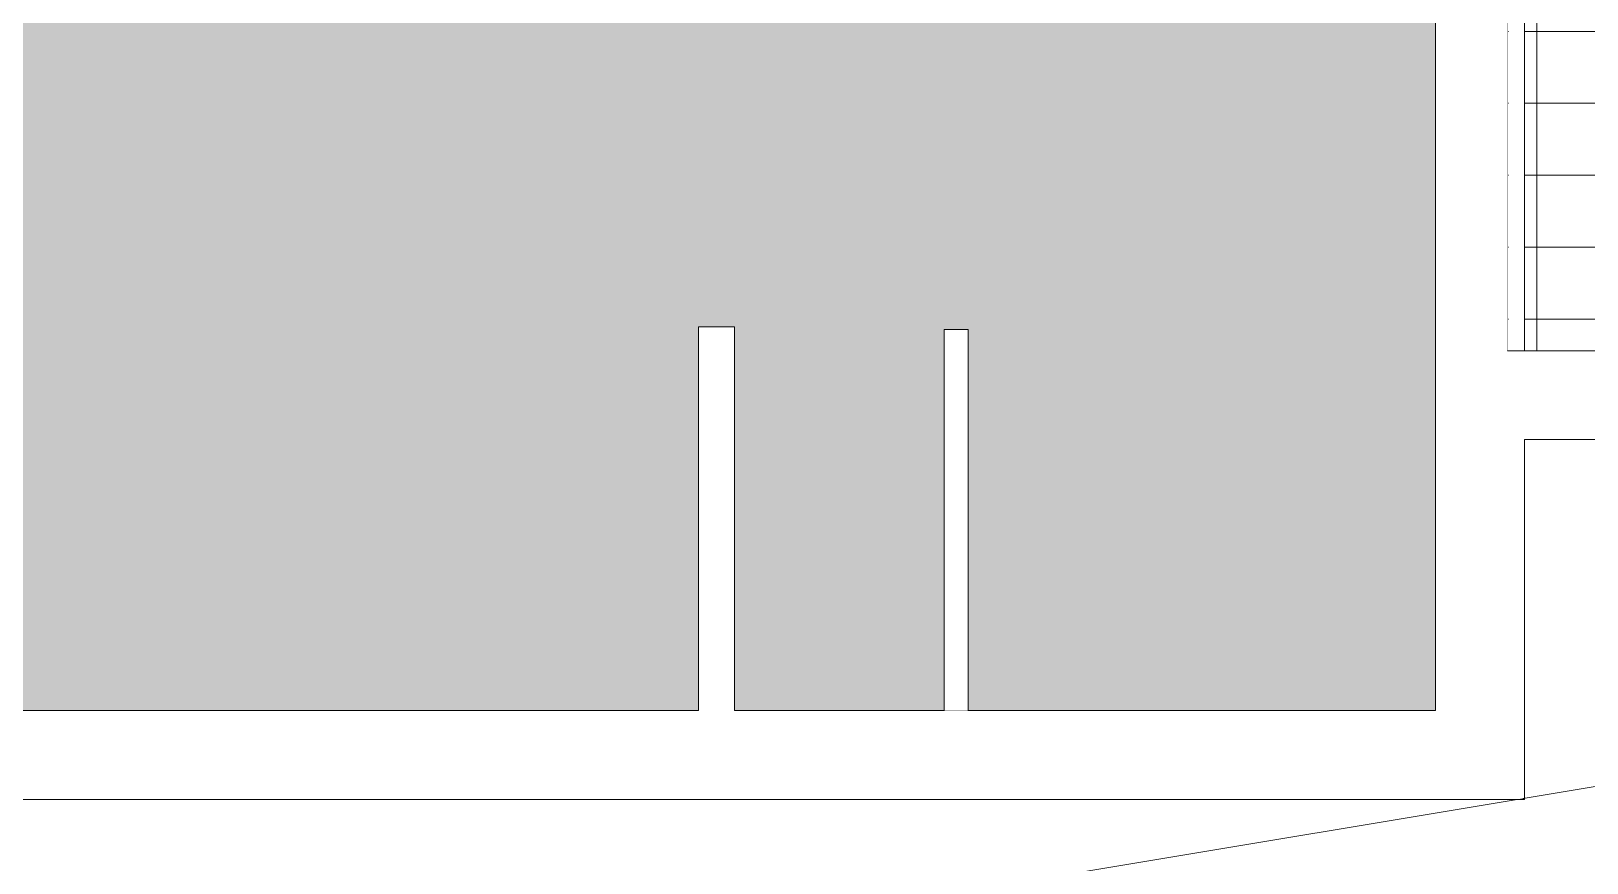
# Model space of a CAD drawing. Header units: millimetres. Extents: x -20794 to 71174, y -103753 to 30644.
# Drawn here: x 29420 to 35909, y -4666 to -1199 of the extents above; entities that cross this region are included whole.
import ezdxf

# ---------------------------------------------------------------- set-up
doc = ezdxf.new("R2010")
doc.units = ezdxf.units.MM
doc.header["$MEASUREMENT"] = 0
doc.set_wipeout_variables(frame=1)
doc.linetypes.add('Wipeout_Contour', pattern=[1000, 0, -1000])
doc.layers.add('2D - Общий_Ном._пера__1', color=7, linetype='Continuous', lineweight=13)
doc.layers.add('Конструктив - Стены Несущие_Ном._пера__1', color=7, linetype='Continuous', lineweight=13)
doc.layers.add('2D - Общий_Ном._пера__102', color=7, linetype='Continuous', lineweight=5, true_color=0xcccccc)
doc.layers.add('2D - Общий_Ном._пера__23', color=7, linetype='Continuous', lineweight=20, true_color=0xff6600)
doc.layers.add('Конструктив - Стены Несущие', color=7, linetype='Continuous')
doc.linetypes.add('Зигзаг', pattern='A,0,[1,Р”Р’Р“ Р“РѕР»СѓР±РёРЅРєР° РґР»СЏ РіРµРѕР»РѕРіРѕРІ1.Shx,S=4.479718,R=0,X=0,Y=-0.141111],-564.444447,0', length=564.444447)

msp = doc.modelspace()

# ---------------------------------------------------------------- hatches: boundary and pattern name
at = {"layer": '2D - Общий_Ном._пера__102', "linetype": 'Continuous', "lineweight": 5, "true_color": 0xcccccc}
h = msp.add_hatch(dxfattribs=at)
h.set_pattern_fill('СЕТКА_300X300', color=254, style=0, pattern_type=2)
h.set_pattern_definition([(0, (0, 0), (0, 300), []), (90, (0, 0), (-300, 0), [])])
h.paths.add_polyline_path([(38028.5, -2531.4), (38028.5, 318.4), (35578.5, 318.4), (35578.5, -2531.4)])
at = {"layer": '2D - Общий_Ном._пера__23', "linetype": 'Continuous', "lineweight": 0, "true_color": 0x3f1900}
msp.add_hatch(color=28, dxfattribs=at).paths.add_polyline_path([(21547.6, 1968.4), (35278.6, 1968.4), (35278.6, 168.4), (35278.6, -4031.5), (26378.2, -4031.5), (26378.6, -2528.9), (23378.8, -2528), (23378.3, -76.4), (21547.6, -76.4)])

# ---------------------------------------------------------------- linework, layer by layer
at = {"layer": '2D - Общий_Ном._пера__1', "color": 7, "linetype": 'Continuous', "lineweight": 13, "flags": 128}
for points in [[(21547.6, 1968.4), (35278.6, 1968.4), (35278.6, 168.4), (35278.6, -4031.5), (26378.2, -4031.5), (26378.6, -2528.9), (23378.8, -2528), (23378.3, -76.4), (21547.6, -76.4)], [(38028.5, -2531.4), (38028.5, 318.4), (35578.5, 318.4), (35578.5, -2531.4)]]:
    msp.add_lwpolyline(points, close=True, dxfattribs=at)

# ---------------------------------------------------------------- wipeouts: each hides what was drawn before it
at = {"color": 254, "linetype": 'Wipeout_Contour', "lineweight": 0, "ltscale": 107751.278534}
msp.add_wipeout([(35643.6, -4396.6), (35648.6, -4401.6), (35648.6, -4396.6)], dxfattribs=at).dxf.layer = 'Конструктив - Стены Несущие'

# ---------------------------------------------------------------- next in the draw order: wipeouts: each hides what was drawn before it
at = {"color": 254, "linetype": 'Wipeout_Contour', "lineweight": 0, "ltscale": 142004.46386}
msp.add_wipeout([(35278.6, -2531.4), (35578.6, -2531.4), (35578.6, 1968.4), (35278.6, 1968.4)], dxfattribs=at).dxf.layer = 'Конструктив - Стены Несущие'
at = {"color": 254, "linetype": 'Wipeout_Contour', "lineweight": 0, "ltscale": 107735.792561}
msp.add_wipeout([(35639.6, -4392.6), (35643.6, -4396.6), (35643.6, -4392.6)], dxfattribs=at).dxf.layer = 'Конструктив - Стены Несущие'

# ---------------------------------------------------------------- next in the draw order: linework, layer by layer
at = {"layer": 'Конструктив - Стены Несущие_Ном._пера__1', "color": 7, "linetype": 'Continuous', "lineweight": 13, "flags": 128}
for points in [[(35278.6, 1968.4), (35278.6, -2531.4)], [(35578.6, -2531.4), (35578.6, 1968.4)]]:
    msp.add_lwpolyline(points, dxfattribs=at)

# ---------------------------------------------------------------- next in the draw order: wipeouts: each hides what was drawn before it
at = {"color": 254, "linetype": 'Wipeout_Contour', "lineweight": 0, "ltscale": 107723.652027}
msp.add_wipeout([(35639.6, -4389.6), (35636.6, -4389.6), (35639.6, -4392.6)], dxfattribs=at).dxf.layer = 'Конструктив - Стены Несущие'

# ---------------------------------------------------------------- next in the draw order: wipeouts: each hides what was drawn before it
at = {"color": 254, "linetype": 'Wipeout_Contour', "lineweight": 0, "ltscale": 107712.382602}
msp.add_wipeout([(35632.6, -4385.6), (35636.6, -4389.6), (35636.6, -4385.6)], dxfattribs=at).dxf.layer = 'Конструктив - Стены Несущие'

# ---------------------------------------------------------------- next in the draw order: wipeouts: each hides what was drawn before it
at = {"color": 254, "linetype": 'Wipeout_Contour', "lineweight": 0, "ltscale": 107642.173516}
msp.add_wipeout([(35582.6, -4335.6), (35632.6, -4385.6), (35632.6, -4335.6)], dxfattribs=at).dxf.layer = 'Конструктив - Стены Несущие'

# ---------------------------------------------------------------- next in the draw order: wipeouts: each hides what was drawn before it
at = {"color": 254, "linetype": 'Wipeout_Contour', "lineweight": 0, "ltscale": 107531.895882}
msp.add_wipeout([(35578.6, -4331.6), (35582.6, -4335.6), (35582.6, -4331.6)], dxfattribs=at).dxf.layer = 'Конструктив - Стены Несущие'
at = {"color": 254, "linetype": 'Wipeout_Contour', "lineweight": 0, "ltscale": 130746.89741}
msp.add_wipeout([(35643.6, -4396.6), (29129.1, -4396.6), (29129.1, -4401.6), (35643.6, -4401.6)], dxfattribs=at).dxf.layer = 'Конструктив - Стены Несущие'

# ---------------------------------------------------------------- next in the draw order: wipeouts: each hides what was drawn before it
at = {"color": 254, "linetype": 'Wipeout_Contour', "lineweight": 0, "ltscale": 107748.043537}
msp.add_wipeout([(35643.6, -4396.6), (35643.6, -4401.6), (35648.6, -4401.6)], dxfattribs=at).dxf.layer = 'Конструктив - Стены Несущие'

# ---------------------------------------------------------------- next in the draw order: wipeouts: each hides what was drawn before it
at = {"color": 254, "linetype": 'Wipeout_Contour', "lineweight": 0, "ltscale": 130736.51197}
msp.add_wipeout([(35639.6, -4392.6), (29129.1, -4392.6), (29129.1, -4396.6), (35639.6, -4396.6)], dxfattribs=at).dxf.layer = 'Конструктив - Стены Несущие'

# ---------------------------------------------------------------- next in the draw order: wipeouts: each hides what was drawn before it
at = {"color": 254, "linetype": 'Wipeout_Contour', "lineweight": 0, "ltscale": 107733.426971}
msp.add_wipeout([(35639.6, -4392.6), (35639.6, -4396.6), (35643.6, -4396.6)], dxfattribs=at).dxf.layer = 'Конструктив - Стены Несущие'

# ---------------------------------------------------------------- next in the draw order: wipeouts: each hides what was drawn before it
at = {"color": 254, "linetype": 'Wipeout_Contour', "lineweight": 0, "ltscale": 130728.656507}
msp.add_wipeout([(35636.6, -4389.6), (29129.1, -4389.6), (29129.1, -4392.6), (35636.6, -4392.6)], dxfattribs=at).dxf.layer = 'Конструктив - Стены Несущие'

# ---------------------------------------------------------------- next in the draw order: wipeouts: each hides what was drawn before it
at = {"color": 254, "linetype": 'Wipeout_Contour', "lineweight": 0, "ltscale": 107722.156191}
msp.add_wipeout([(35636.6, -4389.6), (35636.6, -4392.6), (35639.6, -4392.6)], dxfattribs=at).dxf.layer = 'Конструктив - Стены Несущие'

# ---------------------------------------------------------------- next in the draw order: wipeouts: each hides what was drawn before it
at = {"color": 254, "linetype": 'Wipeout_Contour', "lineweight": 0, "ltscale": 130718.817908}
msp.add_wipeout([(35632.6, -4385.6), (29129.1, -4385.6), (29129.1, -4389.6), (35632.6, -4389.6)], dxfattribs=at).dxf.layer = 'Конструктив - Стены Несущие'

# ---------------------------------------------------------------- next in the draw order: wipeouts: each hides what was drawn before it
at = {"color": 254, "linetype": 'Wipeout_Contour', "lineweight": 0, "ltscale": 130604.998606}
msp.add_wipeout([(35582.6, -4335.6), (29129.1, -4335.6), (29129.1, -4385.6), (35582.6, -4385.6)], dxfattribs=at).dxf.layer = 'Конструктив - Стены Несущие'
at = {"color": 254, "linetype": 'Wipeout_Contour', "lineweight": 0, "ltscale": 107710.016108}
msp.add_wipeout([(35632.6, -4389.6), (35636.6, -4389.6), (35632.6, -4385.6)], dxfattribs=at).dxf.layer = 'Конструктив - Стены Несущие'

# ---------------------------------------------------------------- next in the draw order: wipeouts: each hides what was drawn before it
at = {"color": 254, "linetype": 'Wipeout_Contour', "lineweight": 0, "ltscale": 107599.736171}
msp.add_wipeout([(35582.6, -4335.6), (35582.6, -4385.6), (35632.6, -4385.6)], dxfattribs=at).dxf.layer = 'Конструктив - Стены Несущие'

# ---------------------------------------------------------------- next in the draw order: linework, layer by layer
at = {"layer": 'Конструктив - Стены Несущие_Ном._пера__1', "color": 7, "linetype": 'Continuous', "lineweight": 13, "flags": 128}
for points in [[(29129.1, -4401.6), (35648.6, -4401.6)], [(35648.6, -4401.6), (35648.6, -4396.6)]]:
    msp.add_lwpolyline(points, dxfattribs=at)

# ---------------------------------------------------------------- next in the draw order: wipeouts: each hides what was drawn before it
at = {"color": 254, "linetype": 'Wipeout_Contour', "lineweight": 0, "ltscale": 231415.108511}
msp.add_wipeout([(29129.1, -4331.6), (29129.1, -4335.6), (35578.6, -4335.6), (35578.6, -4331.6), (35278.6, -4331.6), (35278.6, -4331.6), (29429.1, -4331.6)], dxfattribs=at).dxf.layer = 'Конструктив - Стены Несущие'

# ---------------------------------------------------------------- next in the draw order: wipeouts: each hides what was drawn before it
at = {"color": 254, "linetype": 'Wipeout_Contour', "lineweight": 0, "ltscale": 159908.943522}
msp.add_wipeout([(29129.1, -4031.6), (29429.1, -4031.6), (29429.1, -4331.6), (35278.6, -4331.6), (35278.6, -4031.6)], dxfattribs=at).dxf.layer = 'Конструктив - Стены Несущие'
at = {"color": 254, "linetype": 'Wipeout_Contour', "lineweight": 0, "ltscale": 107529.522403}
msp.add_wipeout([(35578.6, -4331.6), (35578.6, -4335.6), (35582.6, -4335.6)], dxfattribs=at).dxf.layer = 'Конструктив - Стены Несущие'
at = {"color": 254, "linetype": 'Wipeout_Contour', "lineweight": 0, "ltscale": 107747.909661}
msp.add_wipeout([(35643.6, -4401.6), (35648.6, -4401.6), (35643.6, -4396.6)], dxfattribs=at).dxf.layer = 'Конструктив - Стены Несущие'

# ---------------------------------------------------------------- next in the draw order: linework, layer by layer
at = {"layer": 'Конструктив - Стены Несущие_Ном._пера__1', "color": 7, "linetype": 'Continuous', "lineweight": 13, "flags": 128}
for points in [[(33228.6, -4031.6), (29129, -4031.6)], [(35278.6, -4031.6), (33328.6, -4031.6)]]:
    msp.add_lwpolyline(points, dxfattribs=at)

# ---------------------------------------------------------------- next in the draw order: wipeouts: each hides what was drawn before it
at = {"color": 254, "linetype": 'Wipeout_Contour', "lineweight": 0, "ltscale": 107733.293078}
msp.add_wipeout([(35639.6, -4396.6), (35643.6, -4396.6), (35639.6, -4392.6)], dxfattribs=at).dxf.layer = 'Конструктив - Стены Несущие'

# ---------------------------------------------------------------- next in the draw order: wipeouts: each hides what was drawn before it
at = {"color": 254, "linetype": 'Wipeout_Contour', "lineweight": 0, "ltscale": 107722.022284}
msp.add_wipeout([(35636.6, -4392.6), (35639.6, -4392.6), (35636.6, -4389.6)], dxfattribs=at).dxf.layer = 'Конструктив - Стены Несущие'

# ---------------------------------------------------------------- next in the draw order: wipeouts: each hides what was drawn before it
at = {"color": 254, "linetype": 'Wipeout_Contour', "lineweight": 0, "ltscale": 107709.882185}
msp.add_wipeout([(35632.6, -4389.6), (35636.6, -4389.6), (35632.6, -4385.6)], dxfattribs=at).dxf.layer = 'Конструктив - Стены Несущие'

# ---------------------------------------------------------------- next in the draw order: wipeouts: each hides what was drawn before it
at = {"color": 254, "linetype": 'Wipeout_Contour', "lineweight": 0, "ltscale": 107599.602083}
msp.add_wipeout([(35582.6, -4335.6), (35582.6, -4385.6), (35632.6, -4385.6)], dxfattribs=at).dxf.layer = 'Конструктив - Стены Несущие'

# ---------------------------------------------------------------- next in the draw order: wipeouts: each hides what was drawn before it
at = {"color": 254, "linetype": 'Wipeout_Contour', "lineweight": 0, "ltscale": 143371.162812}
msp.add_wipeout([(35578.6, -4335.6), (35582.6, -4335.6), (35578.6, -4331.6), (35578.6, -4331.6)], dxfattribs=at).dxf.layer = 'Конструктив - Стены Несущие'
at = {"color": 254, "linetype": 'Wipeout_Contour', "lineweight": 0, "ltscale": 107751.144668}
msp.add_wipeout([(35643.6, -4396.6), (35648.6, -4401.6), (35648.6, -4396.6)], dxfattribs=at).dxf.layer = 'Конструктив - Стены Несущие'

# ---------------------------------------------------------------- next in the draw order: wipeouts: each hides what was drawn before it
at = {"color": 254, "linetype": 'Wipeout_Contour', "lineweight": 0, "ltscale": 143277.172687}
msp.add_wipeout([(35643.6, 2333.4), (35643.6, -4396.6), (35648.6, -4396.6), (35648.6, 2333.4)], dxfattribs=at).dxf.layer = 'Конструктив - Стены Несущие'

# ---------------------------------------------------------------- next in the draw order: wipeouts: each hides what was drawn before it
at = {"color": 254, "linetype": 'Wipeout_Contour', "lineweight": 0, "ltscale": 107735.658674}
msp.add_wipeout([(35643.6, -4392.6), (35639.6, -4392.6), (35643.6, -4396.6)], dxfattribs=at).dxf.layer = 'Конструктив - Стены Несущие'

# ---------------------------------------------------------------- next in the draw order: wipeouts: each hides what was drawn before it
at = {"color": 254, "linetype": 'Wipeout_Contour', "lineweight": 0, "ltscale": 143257.758379}
msp.add_wipeout([(35643.6, 2329.4), (35639.6, 2329.4), (35639.6, -4392.6), (35643.6, -4392.6)], dxfattribs=at).dxf.layer = 'Конструктив - Стены Несущие'

# ---------------------------------------------------------------- next in the draw order: wipeouts: each hides what was drawn before it
at = {"color": 254, "linetype": 'Wipeout_Contour', "lineweight": 0, "ltscale": 107723.518125}
msp.add_wipeout([(35636.6, -4389.6), (35639.6, -4392.6), (35639.6, -4389.6)], dxfattribs=at).dxf.layer = 'Конструктив - Стены Несущие'

# ---------------------------------------------------------------- next in the draw order: wipeouts: each hides what was drawn before it
at = {"color": 254, "linetype": 'Wipeout_Contour', "lineweight": 0, "ltscale": 143242.701096}
msp.add_wipeout([(35636.6, 2326.4), (35636.6, -4389.6), (35639.6, -4389.6), (35639.6, 2326.4)], dxfattribs=at).dxf.layer = 'Конструктив - Стены Несущие'

# ---------------------------------------------------------------- next in the draw order: wipeouts: each hides what was drawn before it
at = {"color": 254, "linetype": 'Wipeout_Contour', "lineweight": 0, "ltscale": 107712.248686}
msp.add_wipeout([(35636.6, -4385.6), (35632.6, -4385.6), (35636.6, -4389.6)], dxfattribs=at).dxf.layer = 'Конструктив - Стены Несущие'

# ---------------------------------------------------------------- next in the draw order: wipeouts: each hides what was drawn before it
at = {"color": 254, "linetype": 'Wipeout_Contour', "lineweight": 0, "ltscale": 143227.270187}
msp.add_wipeout([(35636.6, 2322.4), (35632.6, 2322.4), (35632.6, -4385.6), (35636.6, -4385.6)], dxfattribs=at).dxf.layer = 'Конструктив - Стены Несущие'

# ---------------------------------------------------------------- next in the draw order: wipeouts: each hides what was drawn before it
at = {"color": 254, "linetype": 'Wipeout_Contour', "lineweight": 0, "ltscale": 107642.039537}
msp.add_wipeout([(35582.6, -4335.6), (35632.6, -4385.6), (35632.6, -4335.6)], dxfattribs=at).dxf.layer = 'Конструктив - Стены Несущие'

# ---------------------------------------------------------------- next in the draw order: linework, layer by layer
at = {"layer": 'Конструктив - Стены Несущие_Ном._пера__1', "color": 7, "linetype": 'Continuous', "lineweight": 13, "flags": 128}
msp.add_lwpolyline([(35648.6, -4401.6), (35643.6, -4401.6)], dxfattribs=at)

# ---------------------------------------------------------------- next in the draw order: wipeouts: each hides what was drawn before it
at = {"color": 254, "linetype": 'Wipeout_Contour', "lineweight": 0, "ltscale": 143101.195625}
msp.add_wipeout([(35582.6, 2272.4), (35582.6, -4335.6), (35632.6, -4335.6), (35632.6, 2272.4)], dxfattribs=at).dxf.layer = 'Конструктив - Стены Несущие'

# ---------------------------------------------------------------- next in the draw order: linework, layer by layer
at = {"layer": 'Конструктив - Стены Несущие_Ном._пера__1', "color": 7, "linetype": 'Continuous', "lineweight": 13, "flags": 128}
msp.add_lwpolyline([(35648.6, -4401.6), (35648.6, 2333.4)], dxfattribs=at)

# ---------------------------------------------------------------- next in the draw order: wipeouts: each hides what was drawn before it
at = {"color": 254, "linetype": 'Wipeout_Contour', "lineweight": 0, "ltscale": 284402.084413}
msp.add_wipeout([(35278.6, -4031.6), (35578.6, -4031.6), (35578.6, -2831.4), (35278.6, -2831.4), (35278.6, -2531.4), (35578.6, -2531.4), (35578.6, 1968.4), (35278.6, 1968.4)], dxfattribs=at).dxf.layer = 'Конструктив - Стены Несущие'

# ---------------------------------------------------------------- next in the draw order: linework, layer by layer
at = {"layer": 'Конструктив - Стены Несущие_Ном._пера__1', "color": 7, "linetype": 'Continuous', "lineweight": 13, "flags": 128}
msp.add_lwpolyline([(35278.6, 1968.4), (35278.6, -4031.6)], dxfattribs=at)

# ---------------------------------------------------------------- next in the draw order: wipeouts: each hides what was drawn before it
at = {"color": 254, "linetype": 'Wipeout_Contour', "lineweight": 0, "ltscale": 107289.694848}
msp.add_wipeout([(35643.6, -2901.4), (35648.6, -2901.4), (35643.6, -2896.4)], dxfattribs=at).dxf.layer = 'Конструктив - Стены Несущие'
at = {"color": 254, "linetype": 'Wipeout_Contour', "lineweight": 0, "ltscale": 130746.77485}
msp.add_wipeout([(35643.6, -4396.6), (29129.1, -4396.5), (29129.1, -4401.5), (35643.6, -4401.6)], dxfattribs=at).dxf.layer = 'Конструктив - Стены Несущие'

# ---------------------------------------------------------------- next in the draw order: wipeouts: each hides what was drawn before it
at = {"color": 254, "linetype": 'Wipeout_Contour', "lineweight": 0, "ltscale": 107275.603164}
msp.add_wipeout([(35639.6, -2896.4), (35643.6, -2896.4), (35639.6, -2892.4)], dxfattribs=at).dxf.layer = 'Конструктив - Стены Несущие'
at = {"color": 254, "linetype": 'Wipeout_Contour', "lineweight": 0, "ltscale": 130736.389695}
msp.add_wipeout([(35639.6, -4392.6), (29129.1, -4392.5), (29129.1, -4396.5), (35639.6, -4396.6)], dxfattribs=at).dxf.layer = 'Конструктив - Стены Несущие'

# ---------------------------------------------------------------- next in the draw order: wipeouts: each hides what was drawn before it
at = {"color": 254, "linetype": 'Wipeout_Contour', "lineweight": 0, "ltscale": 107264.7458}
msp.add_wipeout([(35636.6, -2892.4), (35639.6, -2892.4), (35636.6, -2889.4)], dxfattribs=at).dxf.layer = 'Конструктив - Стены Несущие'
at = {"color": 254, "linetype": 'Wipeout_Contour', "lineweight": 0, "ltscale": 130728.534412}
msp.add_wipeout([(35636.6, -4389.6), (29129.1, -4389.5), (29129.1, -4392.5), (35636.6, -4392.6)], dxfattribs=at).dxf.layer = 'Конструктив - Стены Несущие'

# ---------------------------------------------------------------- next in the draw order: wipeouts: each hides what was drawn before it
at = {"color": 254, "linetype": 'Wipeout_Contour', "lineweight": 0, "ltscale": 107252.973555}
msp.add_wipeout([(35632.6, -2889.4), (35636.6, -2889.4), (35632.6, -2885.4)], dxfattribs=at).dxf.layer = 'Конструктив - Стены Несущие'
at = {"color": 254, "linetype": 'Wipeout_Contour', "lineweight": 0, "ltscale": 130718.695809}
msp.add_wipeout([(35632.6, -4385.6), (29129.1, -4385.5), (29129.1, -4389.5), (35632.6, -4389.6)], dxfattribs=at).dxf.layer = 'Конструктив - Стены Несущие'

# ---------------------------------------------------------------- next in the draw order: wipeouts: each hides what was drawn before it
at = {"color": 254, "linetype": 'Wipeout_Contour', "lineweight": 0, "ltscale": 107144.660256}
msp.add_wipeout([(35582.6, -2885.4), (35632.6, -2885.4), (35582.6, -2835.4)], dxfattribs=at).dxf.layer = 'Конструктив - Стены Несущие'
at = {"color": 254, "linetype": 'Wipeout_Contour', "lineweight": 0, "ltscale": 130604.877095}
msp.add_wipeout([(29129.1, -4335.5), (29129.1, -4385.5), (35582.6, -4385.6), (35582.6, -4335.6)], dxfattribs=at).dxf.layer = 'Конструктив - Стены Несущие'

# ---------------------------------------------------------------- next in the draw order: linework, layer by layer
at = {"layer": 'Конструктив - Стены Несущие_Ном._пера__1', "color": 7, "linetype": 'Continuous', "lineweight": 13, "flags": 128}
msp.add_lwpolyline([(29129.1, -4401.5), (35643.6, -4401.6)], dxfattribs=at)

# ---------------------------------------------------------------- next in the draw order: wipeouts: each hides what was drawn before it
at = {"color": 254, "linetype": 'Wipeout_Contour', "lineweight": 0, "ltscale": 107078.518401}
msp.add_wipeout([(35578.6, -2835.4), (35582.6, -2835.4), (35578.6, -2831.4)], dxfattribs=at).dxf.layer = 'Конструктив - Стены Несущие'
at = {"color": 254, "linetype": 'Wipeout_Contour', "lineweight": 0, "ltscale": 107293.195349}
msp.add_wipeout([(35643.6, -2896.4), (35648.6, -2901.4), (35648.6, -2896.4)], dxfattribs=at).dxf.layer = 'Конструктив - Стены Несущие'
at = {"color": 254, "linetype": 'Wipeout_Contour', "lineweight": 0, "ltscale": 261161.499701}
msp.add_wipeout([(29429.1, -4331.6), (29129.1, -4331.6), (29129.1, -4335.5), (35578.6, -4335.6), (35578.6, -4331.6), (35278.6, -4331.6), (35278.6, -4331.6), (29429.1, -4331.5)], dxfattribs=at).dxf.layer = 'Конструктив - Стены Несущие'

# ---------------------------------------------------------------- next in the draw order: wipeouts: each hides what was drawn before it
at = {"color": 254, "linetype": 'Wipeout_Contour', "lineweight": 0, "ltscale": 148538.13691}
msp.add_wipeout([(38393.5, -2896.4), (35648.6, -2896.4), (35648.6, -2901.4), (38393.5, -2901.4)], dxfattribs=at).dxf.layer = 'Конструктив - Стены Несущие'
at = {"color": 254, "linetype": 'Wipeout_Contour', "lineweight": 0, "ltscale": 189315.982728}
msp.add_wipeout([(29129.1, -4031.5), (29129.1, -4031.6), (29429.1, -4031.6), (29429.1, -4331.5), (35278.6, -4331.6), (35278.6, -4031.6)], dxfattribs=at).dxf.layer = 'Конструктив - Стены Несущие'

# ---------------------------------------------------------------- next in the draw order: linework, layer by layer
at = {"layer": 'Конструктив - Стены Несущие_Ном._пера__1', "color": 7, "linetype": 'Continuous', "lineweight": 13, "flags": 128}
for points in [[(32204, -4031.5), (29129.1, -4031.5)], [(35278.6, -4031.6), (32354, -4031.5)]]:
    msp.add_lwpolyline(points, dxfattribs=at)

# ---------------------------------------------------------------- next in the draw order: wipeouts: each hides what was drawn before it
at = {"color": 254, "linetype": 'Wipeout_Contour', "lineweight": 0, "ltscale": 107278.188614}
msp.add_wipeout([(35639.6, -2892.4), (35643.6, -2896.4), (35643.6, -2892.4)], dxfattribs=at).dxf.layer = 'Конструктив - Стены Несущие'

# ---------------------------------------------------------------- next in the draw order: wipeouts: each hides what was drawn before it
at = {"color": 254, "linetype": 'Wipeout_Contour', "lineweight": 0, "ltscale": 129800.696962}
msp.add_wipeout([(32354, -4031.5), (32354, -2431.6), (32204, -2431.6), (32204, -4031.5)], dxfattribs=at).dxf.layer = 'Конструктив - Стены Несущие'
at = {"color": 254, "linetype": 'Wipeout_Contour', "lineweight": 0, "ltscale": 133780.167851}
msp.add_wipeout([(33228.6, -2442.2), (33228.6, -4031.6), (33328.6, -4031.6), (33328.6, -2442.2)], dxfattribs=at).dxf.layer = 'Конструктив - Стены Несущие'
at = {"color": 254, "linetype": 'Wipeout_Contour', "lineweight": 0, "ltscale": 148518.786238}
msp.add_wipeout([(38389.5, -2892.4), (35643.6, -2892.4), (35643.6, -2896.4), (38389.5, -2896.4)], dxfattribs=at).dxf.layer = 'Конструктив - Стены Несущие'

# ---------------------------------------------------------------- next in the draw order: linework, layer by layer
at = {"layer": 'Конструктив - Стены Несущие_Ном._пера__1', "color": 7, "linetype": 'Continuous', "lineweight": 13, "flags": 128}
for points in [[(32354, -2431.6), (32204, -2431.6)], [(32204, -2431.6), (32204, -4031.5)], [(32354, -4031.5), (32354, -2431.6)], [(33228.6, -2442.2), (33228.6, -4031.6)], [(33328.6, -2442.2), (33228.6, -2442.2)], [(33328.6, -4031.6), (33328.6, -2442.2)]]:
    msp.add_lwpolyline(points, dxfattribs=at)

# ---------------------------------------------------------------- next in the draw order: wipeouts: each hides what was drawn before it
at = {"color": 254, "linetype": 'Wipeout_Contour', "lineweight": 0, "ltscale": 107266.415845}
msp.add_wipeout([(35636.6, -2889.4), (35639.6, -2892.4), (35639.6, -2889.4)], dxfattribs=at).dxf.layer = 'Конструктив - Стены Несущие'

# ---------------------------------------------------------------- next in the draw order: wipeouts: each hides what was drawn before it
at = {"color": 254, "linetype": 'Wipeout_Contour', "lineweight": 0, "ltscale": 148503.737094}
msp.add_wipeout([(38386.5, -2889.4), (35639.6, -2889.4), (35639.6, -2892.4), (38386.5, -2892.4)], dxfattribs=at).dxf.layer = 'Конструктив - Стены Несущие'

# ---------------------------------------------------------------- next in the draw order: wipeouts: each hides what was drawn before it
at = {"color": 254, "linetype": 'Wipeout_Contour', "lineweight": 0, "ltscale": 107255.559942}
msp.add_wipeout([(35632.6, -2885.4), (35636.6, -2889.4), (35636.6, -2885.4)], dxfattribs=at).dxf.layer = 'Конструктив - Стены Несущие'

# ---------------------------------------------------------------- next in the draw order: wipeouts: each hides what was drawn before it
at = {"color": 254, "linetype": 'Wipeout_Contour', "lineweight": 0, "ltscale": 148488.688352}
msp.add_wipeout([(38382.5, -2885.4), (35636.6, -2885.4), (35636.6, -2889.4), (38382.5, -2889.4)], dxfattribs=at).dxf.layer = 'Конструктив - Стены Несущие'

# ---------------------------------------------------------------- next in the draw order: wipeouts: each hides what was drawn before it
at = {"color": 254, "linetype": 'Wipeout_Contour', "lineweight": 0, "ltscale": 107189.419205}
msp.add_wipeout([(35582.6, -2835.4), (35632.6, -2885.4), (35632.6, -2835.4)], dxfattribs=at).dxf.layer = 'Конструктив - Стены Несущие'

# ---------------------------------------------------------------- next in the draw order: wipeouts: each hides what was drawn before it
at = {"color": 254, "linetype": 'Wipeout_Contour', "lineweight": 0, "ltscale": 107081.112028}
msp.add_wipeout([(35578.6, -2831.4), (35582.6, -2835.4), (35582.6, -2831.4)], dxfattribs=at).dxf.layer = 'Конструктив - Стены Несущие'
at = {"color": 254, "linetype": 'Wipeout_Contour', "lineweight": 0, "ltscale": 148372.651548}
msp.add_wipeout([(38332.5, -2835.4), (35632.6, -2835.4), (35632.6, -2885.4), (38332.5, -2885.4)], dxfattribs=at).dxf.layer = 'Конструктив - Стены Несущие'

# ---------------------------------------------------------------- next in the draw order: linework, layer by layer
at = {"layer": 'Конструктив - Стены Несущие_Ном._пера__1', "color": 7, "linetype": 'Continuous', "lineweight": 13, "flags": 128}
msp.add_lwpolyline([(35648.6, -2901.4), (38393.5, -2901.4)], dxfattribs=at)

# ---------------------------------------------------------------- next in the draw order: wipeouts: each hides what was drawn before it
at = {"color": 254, "linetype": 'Wipeout_Contour', "lineweight": 0, "ltscale": 148256.654933}
msp.add_wipeout([(38328.5, -2831.4), (35582.6, -2831.4), (35582.6, -2835.4), (38328.5, -2835.4)], dxfattribs=at).dxf.layer = 'Конструктив - Стены Несущие'

# ---------------------------------------------------------------- next in the draw order: wipeouts: each hides what was drawn before it
at = {"color": 254, "linetype": 'Wipeout_Contour', "lineweight": 0, "ltscale": 147606.065031}
msp.add_wipeout([(38028.5, -2531.4), (35578.6, -2531.4), (35578.6, -2831.4), (38028.5, -2831.4)], dxfattribs=at).dxf.layer = 'Конструктив - Стены Несущие'
at = {"color": 254, "linetype": 'Wipeout_Contour', "lineweight": 0, "ltscale": 143360.534589}
msp.add_wipeout([(35643.6, -2901.4), (35643.6, -4396.6), (35648.6, -4396.6), (35648.6, -2901.4)], dxfattribs=at).dxf.layer = 'Конструктив - Стены Несущие'

# ---------------------------------------------------------------- next in the draw order: linework, layer by layer
at = {"layer": 'Конструктив - Стены Несущие_Ном._пера__1', "color": 7, "linetype": 'Continuous', "lineweight": 13, "flags": 128}
msp.add_lwpolyline([(38028.5, -2531.4), (35578.6, -2531.4)], dxfattribs=at)

# ---------------------------------------------------------------- next in the draw order: wipeouts: each hides what was drawn before it
at = {"color": 254, "linetype": 'Wipeout_Contour', "lineweight": 0, "ltscale": 143340.842316}
msp.add_wipeout([(35639.6, -2896.4), (35639.6, -4392.6), (35643.6, -4392.6), (35643.6, -2896.4)], dxfattribs=at).dxf.layer = 'Конструктив - Стены Несущие'

# ---------------------------------------------------------------- next in the draw order: wipeouts: each hides what was drawn before it
at = {"color": 254, "linetype": 'Wipeout_Contour', "lineweight": 0, "ltscale": 143325.536572}
msp.add_wipeout([(35639.6, -2892.4), (35636.6, -2892.4), (35636.6, -4389.6), (35639.6, -4389.6)], dxfattribs=at).dxf.layer = 'Конструктив - Стены Несущие'

# ---------------------------------------------------------------- next in the draw order: wipeouts: each hides what was drawn before it
at = {"color": 254, "linetype": 'Wipeout_Contour', "lineweight": 0, "ltscale": 143310.149235}
msp.add_wipeout([(35632.6, -2889.4), (35632.6, -4385.6), (35636.6, -4385.6), (35636.6, -2889.4)], dxfattribs=at).dxf.layer = 'Конструктив - Стены Несущие'

# ---------------------------------------------------------------- next in the draw order: wipeouts: each hides what was drawn before it
at = {"color": 254, "linetype": 'Wipeout_Contour', "lineweight": 0, "ltscale": 143189.929128}
msp.add_wipeout([(35582.6, -2885.4), (35582.6, -4335.6), (35632.6, -4335.6), (35632.6, -2885.4)], dxfattribs=at).dxf.layer = 'Конструктив - Стены Несущие'

# ---------------------------------------------------------------- next in the draw order: linework, layer by layer
at = {"layer": 'Конструктив - Стены Несущие_Ном._пера__1', "color": 7, "linetype": 'Continuous', "lineweight": 13, "flags": 128}
msp.add_lwpolyline([(35648.6, -4396.6), (35648.6, -2901.4)], dxfattribs=at)

# ---------------------------------------------------------------- next in the draw order: wipeouts: each hides what was drawn before it
at = {"color": 254, "linetype": 'Wipeout_Contour', "lineweight": 0, "ltscale": 143073.521036}
msp.add_wipeout([(35578.6, -2835.4), (35578.6, -4331.6), (35582.6, -4331.6), (35582.6, -2835.4)], dxfattribs=at).dxf.layer = 'Конструктив - Стены Несущие'

# ---------------------------------------------------------------- next in the draw order: wipeouts: each hides what was drawn before it
at = {"color": 254, "linetype": 'Wipeout_Contour', "lineweight": 0, "ltscale": 142397.769693}
msp.add_wipeout([(35278.6, -2831.4), (35278.6, -4031.6), (35578.6, -4031.6), (35578.6, -2831.4)], dxfattribs=at).dxf.layer = 'Конструктив - Стены Несущие'

# ---------------------------------------------------------------- next in the draw order: linework, layer by layer
at = {"layer": '2D - Общий_Ном._пера__1', "color": 7, "linetype": 'Зигзаг', "lineweight": 13}
msp.add_lwpolyline([(-733.9, 13994.6), (-3097.4, 12414.3), (-4297.7, 9223.1), (-2358.4, 4039.8), (3377.1, -1049.7), (10891.7, -5170.6), (26961.2, -5843.6), (40359.1, -3612.9), (38419.6, 10407.9)], close=True, dxfattribs=at)
at = {"layer": 'Конструктив - Стены Несущие_Ном._пера__1', "color": 7, "linetype": 'Continuous', "lineweight": 13, "flags": 128}
msp.add_lwpolyline([(35278.6, -2831.4), (35278.6, -4031.6)], dxfattribs=at)

doc.saveas('drawing.dxf')
